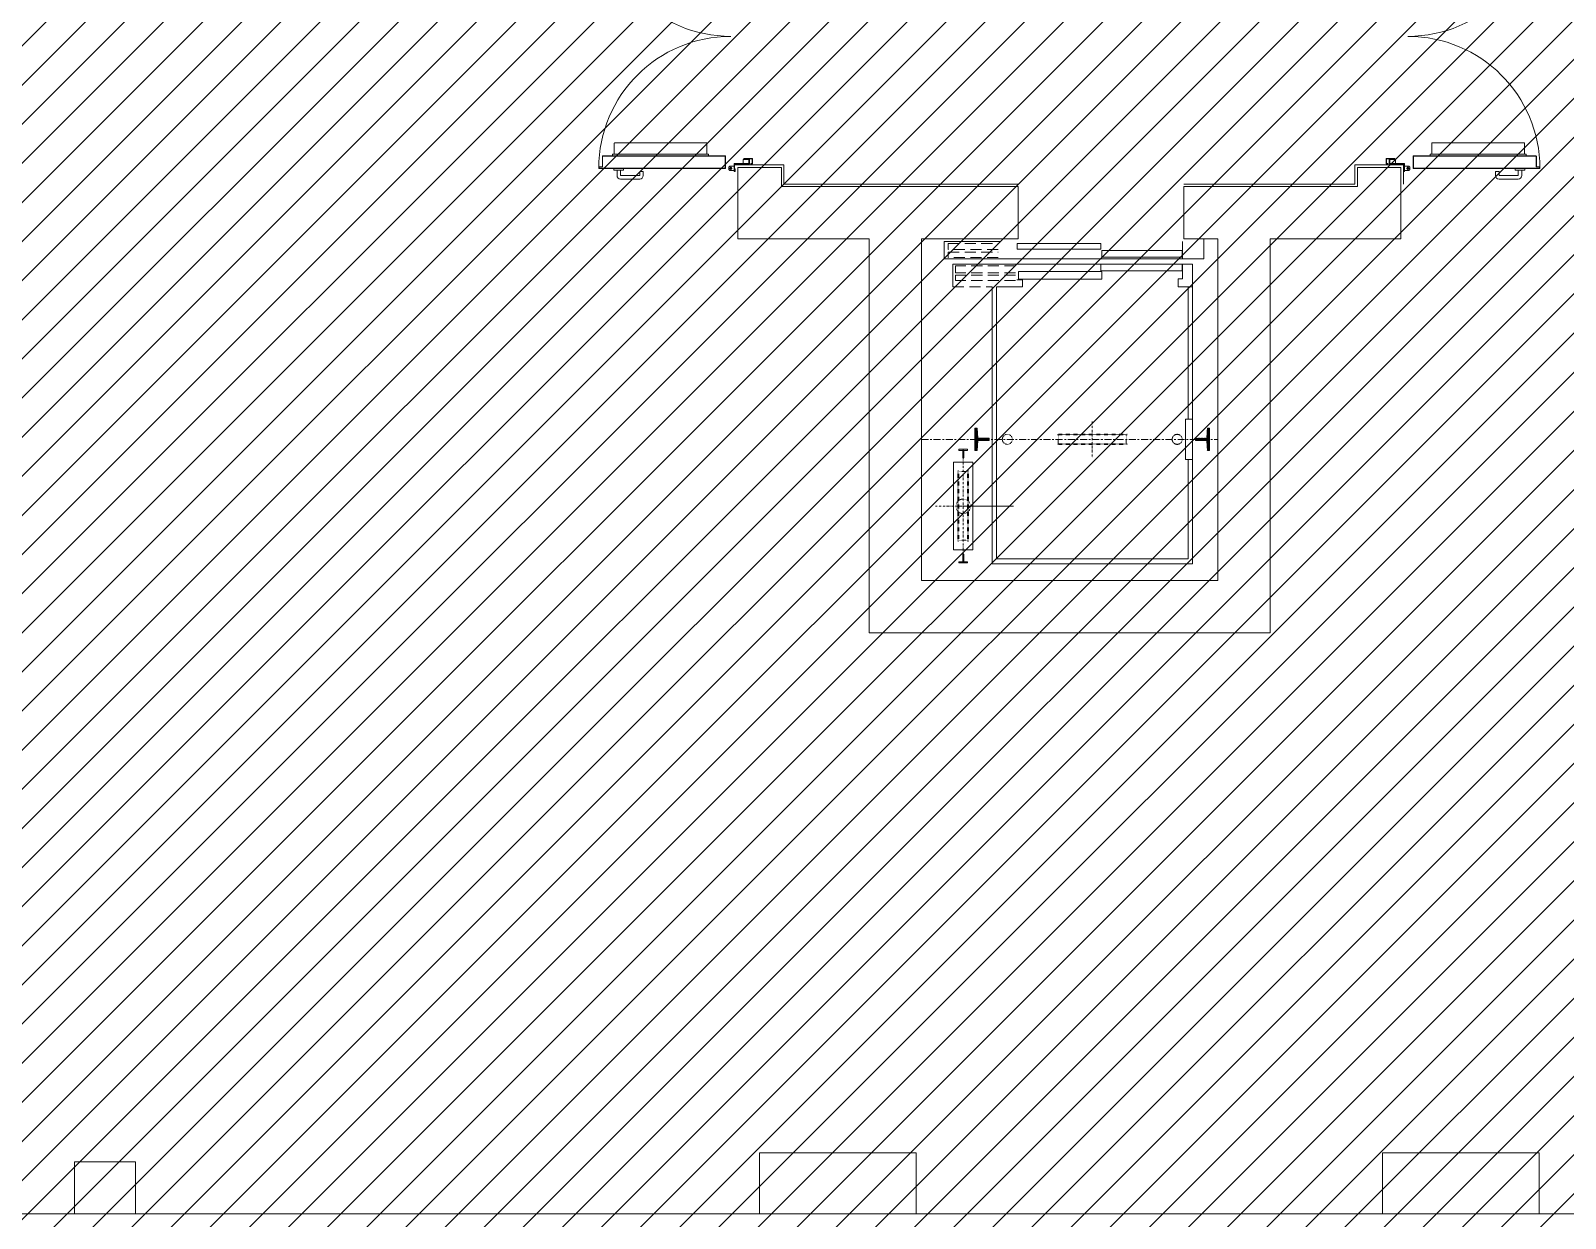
# Model space of a CAD drawing. Header units: millimetres. Extents: x 8265 to 78888, y 1905 to 34251.
# Drawn here: x 42395 to 43275, y 29681 to 30363 of the extents above; entities that cross this region are included whole.
import ezdxf

# ---------------------------------------------------------------- set-up
doc = ezdxf.new("R2010")
doc.units = ezdxf.units.MM
for name, pattern in [('CENTER', [7, 4, -1, 1, -1]), ('DASHDOT', [2.35, 1.25, -0.5, 0.1, -0.5]), ('DASHED3', [0.2, -0.1, 0.1]), ('HIDDEN', [9.525, 6.35, -3.175])]:
    doc.linetypes.add(name, pattern=pattern)
for name, color, linetype, lineweight in [('410_STRUTTURE_001-AM_0', 7, 'Continuous', 0), ('420_MURATURE_001-AM_0', 4, 'Continuous', 0), ('436_INTONACO_001-AM_0', 8, 'Continuous', 0), ('441_SERRAMENTI_001-AM_0', 1, 'Continuous', 0), ('443_GRIGLIE_AERAZIONE_001-AM_0', 6, 'Continuous', 0), ('448_RAMPE_SCALE_ASCENS_001-AM_0', 216, 'Continuous', 0), ('490_CAMPITURE_001-AM_0', 9, 'Continuous', 0)]:
    doc.layers.add(name, color=color, linetype=linetype, lineweight=lineweight)
pattern_1 = [(225, (53300.2911, 37039.97374), (0.35355339, -0.35355339), []), (315, (53300.2911, 37039.97374), (0.35355339, 0.35355339), [])]

msp = doc.modelspace()

# ---------------------------------------------------------------- hatches: boundary and pattern name
at = {"layer": '448_RAMPE_SCALE_ASCENS_001-AM_0', "linetype": 'Continuous'}
h = msp.add_hatch(dxfattribs=at)
h.set_pattern_fill('ANSI37', color=256, scale=0.15748, style=0)
h.set_pattern_definition(pattern_1)
edge = h.paths.add_edge_path()
edge.add_line((42937.71, 30134.84), (42936.41, 30134.84))
edge.add_line((42936.41, 30134.84), (42936.41, 30128.49))
edge.add_line((42936.41, 30128.49), (42944.51, 30128.49))
edge.add_line((42944.51, 30128.49), (42944.51, 30129.11))
edge.add_line((42944.51, 30129.11), (42938.01, 30129.11))
edge.add_line((42938, 30129.11), (42937.71, 30134.84))
h = msp.add_hatch(dxfattribs=at)
h.set_pattern_fill('ANSI37', color=256, scale=0.15748, style=0)
h.set_pattern_definition(pattern_1)
edge = h.paths.add_edge_path()
edge.add_line((43064.13, 30128.49), (43071.06, 30128.49))
edge.add_line((43071.06, 30128.49), (43071.06, 30134.84))
edge.add_line((43071.06, 30134.84), (43069.76, 30134.84))
edge.add_line((43069.76, 30134.84), (43069.47, 30129.11))
edge.add_line((43069.47, 30129.11), (43062.96, 30129.11))
edge.add_line((43062.96, 30129.11), (43062.96, 30128.49))
edge.add_line((43062.96, 30128.49), (43064.13, 30128.49))
h = msp.add_hatch(dxfattribs=at)
h.set_pattern_fill('ANSI37', color=256, scale=0.15748, style=0)
h.set_pattern_definition(pattern_1)
edge = h.paths.add_edge_path()
edge.add_line((42936.41, 30128.49), (42936.41, 30122.14))
edge.add_line((42936.41, 30122.14), (42937.71, 30122.14))
edge.add_line((42937.71, 30122.14), (42938, 30127.86))
edge.add_line((42938.01, 30127.86), (42944.51, 30127.86))
edge.add_line((42944.51, 30127.86), (42944.51, 30128.49))
edge.add_line((42944.51, 30128.49), (42936.41, 30128.49))
h = msp.add_hatch(dxfattribs=at)
h.set_pattern_fill('ANSI37', color=256, scale=0.15748, style=0)
h.set_pattern_definition(pattern_1)
edge = h.paths.add_edge_path()
edge.add_line((43062.96, 30128.49), (43062.96, 30127.86))
edge.add_line((43062.96, 30127.86), (43069.46, 30127.86))
edge.add_line((43069.47, 30127.86), (43069.76, 30122.14))
edge.add_line((43069.76, 30122.14), (43071.06, 30122.14))
edge.add_line((43071.06, 30122.14), (43071.06, 30128.49))
edge.add_line((43071.06, 30128.49), (43064.13, 30128.49))
edge.add_line((43064.13, 30128.49), (43062.96, 30128.49))
at = {"layer": '490_CAMPITURE_001-AM_0'}
h = msp.add_hatch(dxfattribs=at)
h.set_pattern_fill('ANSI31', color=256, scale=5, style=0)
h.set_pattern_definition([(45, (40217.233, 29483.987), (-11.22532, 11.22532), [])])
h.paths.add_polyline_path([(43997.23, 30893.99), (43907.23, 30893.99), (43907.23, 31073.99), (40307.23, 31073.99), (40307.23, 30893.99), (40217.23, 30893.99), (40217.23, 29663.99), (40307.23, 29663.99), (40307.23, 29483.99), (43907.23, 29483.99), (43907.23, 29663.99), (43997.23, 29663.99)])

# ---------------------------------------------------------------- linework, layer by layer
at = {"layer": '410_STRUTTURE_001-AM_0'}
for points in [[(42812.73, 29683.99), (42902.73, 29683.99), (42902.73, 29718.99), (42812.73, 29718.99)], [(43170.23, 29718.99), (43260.23, 29718.99), (43260.23, 29683.99), (43170.23, 29683.99)], [(42454.73, 29713.99), (42419.73, 29713.99), (42419.73, 29683.99), (42454.73, 29683.99)]]:
    msp.add_lwpolyline(points, close=True, dxfattribs=at)
at = {"layer": '420_MURATURE_001-AM_0', "extrusion": (0, 0, -1)}
for p, q in [((42825.33, 30284.49), (42800.33, 30284.49)), ((43155.83, 30284.49), (43180.83, 30284.49))]:
    msp.add_line(p, q, dxfattribs=at)
at = {"layer": '420_MURATURE_001-AM_0'}
for p, q in [((42800.33, 30243.49), (42800.33, 30284.49)), ((42825.33, 30273.49), (42825.33, 30284.49)), ((43155.83, 30273.49), (43155.83, 30284.49)), ((43180.83, 30243.49), (43180.83, 30284.49)), ((42825.33, 30273.49), (42961.23, 30273.49)), ((42961.23, 30243.49), (42961.23, 30273.49)), ((43056.23, 30273.49), (43056.23, 30243.49)), ((43056.23, 30273.49), (43155.83, 30273.49)), ((42800.33, 30243.49), (42875.73, 30243.49)), ((42875.73, 30243.49), (42875.73, 30017.49)), ((42875.73, 30243.49), (42875.73, 30017.49)), ((42905.73, 30243.49), (42905.73, 30047.49)), ((42905.73, 30243.49), (42961.23, 30243.49)), ((43056.23, 30243.49), (43075.73, 30243.49)), ((43075.73, 30243.49), (43075.73, 30047.49)), ((43105.73, 30243.49), (43105.73, 30017.49)), ((43105.73, 30243.49), (43180.83, 30243.49)), ((43075.73, 30047.49), (42905.73, 30047.49)), ((42875.73, 30017.49), (43105.73, 30017.49))]:
    msp.add_line(p, q, dxfattribs=at)
at = {"layer": '436_INTONACO_001-AM_0', "extrusion": (0, 0, -1)}
for p, q in [((42826.83, 30285.99), (42798.83, 30285.99)), ((43154.33, 30285.99), (43182.33, 30285.99))]:
    msp.add_line(p, q, dxfattribs=at)
at = {"layer": '436_INTONACO_001-AM_0'}
for p, q in [((42826.83, 30274.99), (42826.83, 30285.99)), ((43154.33, 30274.99), (43154.33, 30285.99)), ((42961.23, 30274.99), (42826.83, 30274.99)), ((43056.23, 30274.99), (43154.33, 30274.99))]:
    msp.add_line(p, q, dxfattribs=at)
at = {"layer": '441_SERRAMENTI_001-AM_0', "extrusion": (0, 0, -1)}
for p, q in [((42729.46, 30298.39), (42729.46, 30292.09)), ((42782.42, 30298.59), (42729.66, 30298.59)), ((42782.62, 30298.39), (42782.62, 30292.09)), ((43198.55, 30298.39), (43198.55, 30292.09)), ((43198.75, 30298.59), (43251.51, 30298.59)), ((43251.71, 30298.39), (43251.71, 30292.09)), ((42722.64, 30290.89), (42722.64, 30284.98)), ((42722.79, 30290.89), (42722.79, 30284.98)), ((42793.13, 30291.09), (42722.84, 30291.09)), ((42793.13, 30290.94), (42722.84, 30290.94)), ((42728.46, 30291.89), (42728.46, 30291.09)), ((42783.42, 30292.09), (42728.66, 30292.09)), ((42783.62, 30291.89), (42783.62, 30291.09)), ((42793.18, 30290.89), (42793.18, 30284.19)), ((42793.33, 30290.89), (42793.33, 30284.19)), ((42803.81, 30289.69), (42808.63, 30289.69)), ((42803.81, 30289.69), (42803.81, 30289.09)), ((42808.83, 30289.49), (42808.83, 30286.69)), ((43172.33, 30289.49), (43172.33, 30286.69)), ((43177.36, 30289.69), (43172.53, 30289.69)), ((43177.36, 30289.69), (43177.36, 30289.09)), ((43187.83, 30290.89), (43187.83, 30284.19)), ((43187.98, 30290.89), (43187.98, 30284.19)), ((43188.03, 30291.09), (43258.33, 30291.09)), ((43188.03, 30290.94), (43258.33, 30290.94)), ((43197.55, 30291.89), (43197.55, 30291.09)), ((43197.75, 30292.09), (43252.51, 30292.09)), ((43252.71, 30291.89), (43252.71, 30291.09)), ((43258.38, 30290.89), (43258.38, 30284.98)), ((43258.53, 30290.89), (43258.53, 30284.98)), ((42720.58, 30284.73), (42720.58, 30284.19)), ((42720.73, 30284.73), (42720.73, 30284.19)), ((42722.59, 30284.93), (42720.78, 30284.93)), ((42722.59, 30284.78), (42720.78, 30284.78)), ((42793.13, 30284.14), (42720.78, 30284.14)), ((42793.13, 30283.99), (42720.78, 30283.99)), ((42729.24, 30283.99), (42729.24, 30283.02)), ((42729.24, 30283.02), (42734.76, 30283.02)), ((42731.06, 30283.02), (42731.06, 30279.84)), ((42733.06, 30283.02), (42733.06, 30279.84)), ((42734.76, 30283.02), (42734.76, 30283.99)), ((42746.06, 30282.2), (42744.06, 30282.2)), ((42744.06, 30282.2), (42744.06, 30279.84)), ((42746.06, 30279.84), (42746.06, 30282.2)), ((42795.73, 30285.24), (42795.23, 30284.74)), ((42795.23, 30284.74), (42795.23, 30283.24)), ((42795.23, 30283.24), (42795.73, 30282.74)), ((42795.53, 30283.99), (42797.13, 30283.99)), ((42795.73, 30285.24), (42798.23, 30285.24)), ((42795.73, 30282.74), (42798.23, 30282.74)), ((42796.33, 30283.19), (42796.33, 30284.79)), ((42798.23, 30286.59), (42798.23, 30282.44)), ((42798.43, 30286.79), (42806.66, 30286.79)), ((42798.43, 30282.54), (42798.63, 30282.54)), ((42798.63, 30282.24), (42798.43, 30282.24)), ((42798.53, 30286.39), (42798.53, 30282.64)), ((42798.53, 30283.74), (42798.83, 30283.74)), ((42798.53, 30282.64), (42798.53, 30283.74)), ((42798.63, 30286.49), (42806.86, 30286.49)), ((42798.83, 30282.44), (42798.83, 30283.74)), ((42803.43, 30287.09), (42803.43, 30288.79)), ((42803.73, 30289.09), (42803.81, 30289.09)), ((42803.81, 30289.39), (42808.43, 30289.39)), ((42803.81, 30289.09), (42806.66, 30289.09)), ((42806.76, 30288.99), (42806.76, 30286.89)), ((42807.06, 30289.19), (42807.06, 30286.69)), ((42807.76, 30286.79), (42807.76, 30286.49)), ((42807.76, 30286.79), (42808.43, 30286.79)), ((42807.76, 30286.49), (42808.63, 30286.49)), ((42808.53, 30289.29), (42808.53, 30286.89)), ((43173.41, 30286.49), (43172.53, 30286.49)), ((43172.63, 30289.29), (43172.63, 30286.89)), ((43177.36, 30289.39), (43172.73, 30289.39)), ((43173.41, 30286.79), (43172.73, 30286.79)), ((43173.41, 30286.79), (43173.41, 30286.49)), ((43174.11, 30289.19), (43174.11, 30286.69)), ((43182.53, 30286.49), (43174.31, 30286.49)), ((43174.41, 30288.99), (43174.41, 30286.89)), ((43177.36, 30289.09), (43174.51, 30289.09)), ((43182.73, 30286.79), (43174.51, 30286.79)), ((43177.43, 30289.09), (43177.36, 30289.09)), ((43177.73, 30287.09), (43177.73, 30288.79)), ((43182.63, 30283.74), (43182.33, 30283.74)), ((43182.33, 30282.44), (43182.33, 30283.74)), ((43182.73, 30282.54), (43182.53, 30282.54)), ((43182.53, 30282.24), (43182.73, 30282.24)), ((43182.63, 30286.39), (43182.63, 30282.64)), ((43182.63, 30282.64), (43182.63, 30283.74)), ((43182.93, 30286.59), (43182.93, 30282.44)), ((43185.43, 30285.24), (43182.93, 30285.24)), ((43185.43, 30282.74), (43182.93, 30282.74)), ((43185.63, 30283.99), (43184.03, 30283.99)), ((43184.83, 30283.19), (43184.83, 30284.79)), ((43185.43, 30285.24), (43185.93, 30284.74)), ((43185.93, 30283.24), (43185.43, 30282.74)), ((43185.93, 30284.74), (43185.93, 30283.24)), ((43188.03, 30284.14), (43260.38, 30284.14)), ((43188.03, 30283.99), (43260.38, 30283.99)), ((43235.11, 30279.84), (43235.11, 30282.2)), ((43235.11, 30282.2), (43237.11, 30282.2)), ((43237.11, 30282.2), (43237.11, 30279.84)), ((43246.41, 30283.02), (43246.41, 30283.99)), ((43251.93, 30283.02), (43246.41, 30283.02)), ((43248.11, 30283.02), (43248.11, 30279.84)), ((43250.11, 30283.02), (43250.11, 30279.84)), ((43251.93, 30283.99), (43251.93, 30283.02)), ((43258.58, 30284.93), (43260.38, 30284.93)), ((43258.58, 30284.78), (43260.38, 30284.78)), ((43260.43, 30284.73), (43260.43, 30284.19)), ((43260.58, 30284.73), (43260.58, 30284.19)), ((42744.06, 30279.84), (42733.06, 30279.84)), ((42733.06, 30277.84), (42744.06, 30277.84)), ((43237.11, 30279.84), (43248.11, 30279.84)), ((43248.11, 30277.84), (43237.11, 30277.84))]:
    msp.add_line(p, q, dxfattribs=at)
at = {"layer": '441_SERRAMENTI_001-AM_0'}
msp.add_line((43182.33, 30274.99), (43182.33, 30285.99), dxfattribs=at)
at = {"layer": '441_SERRAMENTI_001-AM_0', "extrusion": (0, 0, -1)}
for centre in [(-42796.33, 30283.99, -3.1), (-43184.83, 30283.99, -3.1)]:
    msp.add_circle(centre, 0.6, dxfattribs=at)
at = {"layer": '441_SERRAMENTI_001-AM_0'}
for centre, start, end in [((42796.33, 30435.49, 3.1), 180, 270), ((43184.83, 30435.49, 3.1), 270, 0), ((42796.33, 30283.99, 3.1), 90, 180), ((43184.83, 30283.99, 3.1), 0, 90)]:
    msp.add_arc(centre, 75.75, start, end, dxfattribs=at)
at = {"layer": '441_SERRAMENTI_001-AM_0', "extrusion": (0, 0, -1)}
for centre, radius, start, end in [((-42729.66, 30298.39, -3.1), 0.2, 0, 90), ((-42782.42, 30298.39, -3.1), 0.2, 90, 180), ((-43198.75, 30298.39, -3.1), 0.2, 0, 90), ((-43251.51, 30298.39, -3.1), 0.2, 90, 180), ((-42722.84, 30290.89, -3.1), 0.2, 0, 90), ((-42722.84, 30290.89, -3.1), 0.05, 0, 90), ((-42728.66, 30291.89, -3.1), 0.2, 0, 90), ((-42783.42, 30291.89, -3.1), 0.2, 90, 180), ((-42793.13, 30290.89, -3.1), 0.2, 90, 180), ((-42793.13, 30290.89, -3.1), 0.05, 90, 180), ((-42808.63, 30289.49, -3.1), 0.2, 90, 180), ((-43172.53, 30289.49, -3.1), 0.2, 0, 90), ((-43188.03, 30290.89, -3.1), 0.2, 0, 90), ((-43188.03, 30290.89, -3.1), 0.05, 0, 90), ((-43197.75, 30291.89, -3.1), 0.2, 0, 90), ((-43252.51, 30291.89, -3.1), 0.2, 90, 180), ((-43258.33, 30290.89, -3.1), 0.2, 90, 180), ((-43258.33, 30290.89, -3.1), 0.05, 90, 180), ((-42720.78, 30284.73, -3.1), 0.2, 0, 90), ((-42720.78, 30284.19, -3.1), 0.2, 270, 0), ((-42720.78, 30284.73, -3.1), 0.05, 0, 90), ((-42720.78, 30284.19, -3.1), 0.05, 270, 360), ((-42722.59, 30284.98, -3.1), 0.2, 180, 270), ((-42722.59, 30284.98, -3.1), 0.05, 180, 270), ((-42793.13, 30284.19, -3.1), 0.2, 180, 270), ((-42793.13, 30284.19, -3.1), 0.05, 180, 270), ((-42798.43, 30286.59, -3.1), 0.2, 0, 90), ((-42798.43, 30282.44, -3.1), 0.2, 270, 0), ((-42798.43, 30282.64, -3.1), 0.1, 180, 270), ((-42798.63, 30286.39, -3.1), 0.1, 0, 90), ((-42798.63, 30282.64, -3.1), 0.1, 270, 0), ((-42798.63, 30282.44, -3.1), 0.2, 180, 270), ((-42803.73, 30288.79, -3.1), 0.3, 0, 90), ((-42803.73, 30287.09, -3.1), 0.3, 270, 0), ((-42806.66, 30288.99, -3.1), 0.1, 90, 180), ((-42806.66, 30286.89, -3.1), 0.1, 180, 270), ((-42806.86, 30289.19, -3.1), 0.2, 90, 180), ((-42806.86, 30286.69, -3.1), 0.2, 180, 270), ((-42807.53, 30286.24, -3.1), 0.37, 137.46993, 222.53007), ((-42808.43, 30289.29, -3.1), 0.1, 90, 180), ((-42808.43, 30286.89, -3.1), 0.1, 180, 270), ((-42808.87, 30286.24, -3.1), 0.37, 317.46993, 42.53007), ((-42808.63, 30286.69, -3.1), 0.2, 180, 270), ((-43172.53, 30286.69, -3.1), 0.2, 270, 0), ((-43172.3, 30286.24, -3.1), 0.37, 137.46993, 222.53007), ((-43172.73, 30289.29, -3.1), 0.1, 0, 90), ((-43172.73, 30286.89, -3.1), 0.1, 270, 0), ((-43173.63, 30286.24, -3.1), 0.37, 317.46993, 42.53007), ((-43174.31, 30289.19, -3.1), 0.2, 0, 90), ((-43174.31, 30286.69, -3.1), 0.2, 270, 0), ((-43174.51, 30288.99, -3.1), 0.1, 0, 90), ((-43174.51, 30286.89, -3.1), 0.1, 270, 0), ((-43177.43, 30288.79, -3.1), 0.3, 90, 180), ((-43177.43, 30287.09, -3.1), 0.3, 180, 270), ((-43182.53, 30282.44, -3.1), 0.2, 270, 0), ((-43182.53, 30286.39, -3.1), 0.1, 90, 180), ((-43182.53, 30282.64, -3.1), 0.1, 180, 270), ((-43182.73, 30282.64, -3.1), 0.1, 270, 0), ((-43182.73, 30286.59, -3.1), 0.2, 90, 180), ((-43182.73, 30282.44, -3.1), 0.2, 180, 270), ((-43188.03, 30284.19, -3.1), 0.2, 270, 0), ((-43188.03, 30284.19, -3.1), 0.05, 270, 0), ((-43258.58, 30284.98, -3.1), 0.2, 270, 0), ((-43258.58, 30284.98, -3.1), 0.05, 270, 0), ((-43260.38, 30284.73, -3.1), 0.2, 90, 180), ((-43260.38, 30284.73, -3.1), 0.05, 90, 180), ((-43260.38, 30284.19, -3.1), 0.2, 180, 270), ((-43260.38, 30284.19, -3.1), 0.05, 180, 270), ((-42733.06, 30279.84, -3.1), 2, 270, 0), ((-42744.06, 30279.84, -3.1), 2, 180, 270), ((-43237.11, 30279.84, -3.1), 2, 270, 0), ((-43248.11, 30279.84, -3.1), 2, 180, 270)]:
    msp.add_arc(centre, radius, start, end, dxfattribs=at)
at = {"layer": '443_GRIGLIE_AERAZIONE_001-AM_0'}
msp.add_lwpolyline([(44002.31, 29684), (44002.33, 29382.97), (39812.17, 29383.93), (39812.17, 29683.99)], close=True, dxfattribs=at)
at = {"layer": '448_RAMPE_SCALE_ASCENS_001-AM_0', "linetype": 'Continuous'}
for p, q in [((42949.73, 30241.99), (42918.73, 30241.99)), ((42949.73, 30241.99), (42950.73, 30241.99)), ((43008.73, 30240.79), (42960.73, 30240.79)), ((42960.73, 30240.79), (42960.73, 30237.59)), ((42960.73, 30237.59), (43008.73, 30237.59)), ((43008.73, 30237.59), (43008.73, 30240.79)), ((43055.23, 30236.84), (43009.13, 30236.84)), ((43009.13, 30236.84), (43009.13, 30233.04)), ((43055.23, 30233.04), (43055.23, 30236.84)), ((42923.73, 30228.99), (42945.23, 30228.99)), ((43008.63, 30228.99), (43055.23, 30228.99)), ((43008.63, 30225.09), (43008.63, 30228.99)), ((43009.13, 30233.04), (43055.23, 30233.04)), ((43055.23, 30228.99), (43055.23, 30225.09)), ((42961.43, 30220.34), (42961.43, 30224.74)), ((42961.43, 30224.74), (43009.23, 30224.74)), ((43009.23, 30220.34), (42961.43, 30220.34)), ((42963.43, 30220.34), (42983.43, 30220.34)), ((43055.23, 30225.09), (43008.63, 30225.09)), ((43009.23, 30224.54), (43009.23, 30220.34)), ((42946.23, 30215.99), (42946.23, 30056.99)), ((42948.73, 30215.99), (42948.73, 30059.99)), ((43061.23, 30215.99), (43061.23, 30056.99)), ((42927.19, 30122.78), (42932.19, 30122.78)), ((42927.19, 30122.18), (42927.19, 30122.78)), ((42929.39, 30122.18), (42927.19, 30122.18)), ((42929.39, 30117.83), (42929.39, 30122.18)), ((42929.99, 30117.83), (42929.99, 30122.18)), ((42929.99, 30122.18), (42932.19, 30122.18)), ((42932.19, 30122.18), (42932.19, 30122.78)), ((42924.19, 30115.33), (42935.19, 30115.33)), ((42924.19, 30065.06), (42924.19, 30115.33)), ((42935.19, 30065.06), (42935.19, 30115.33)), ((43058.73, 30116.99), (43058.73, 30059.99)), ((42958.61, 30090.2), (42929.69, 30090.2)), ((42924.19, 30065.06), (42935.19, 30065.06)), ((42929.39, 30062.56), (42929.39, 30058.21)), ((42929.99, 30062.56), (42929.99, 30058.21)), ((42927.19, 30058.21), (42927.19, 30057.61)), ((42929.39, 30058.21), (42927.19, 30058.21)), ((42927.19, 30057.61), (42932.19, 30057.61)), ((42929.99, 30058.21), (42932.19, 30058.21)), ((42932.19, 30058.21), (42932.19, 30057.61)), ((42946.23, 30056.99), (43061.23, 30056.99)), ((43058.73, 30059.99), (42948.73, 30059.99))]:
    msp.add_line(p, q, dxfattribs=at)
at = {"layer": '448_RAMPE_SCALE_ASCENS_001-AM_0'}
for p, q in [((42918.73, 30231.99), (42918.73, 30241.99)), ((43055.43, 30231.99), (43055.43, 30241.99)), ((43067.73, 30243.49), (43067.73, 30231.99)), ((43067.73, 30231.99), (42918.73, 30231.99)), ((43061.23, 30228.99), (42923.73, 30228.99)), ((42923.73, 30228.99), (42923.73, 30215.99)), ((43055.43, 30228.99), (43055.43, 30220.59)), ((43061.23, 30215.99), (43061.23, 30228.99)), ((42963.73, 30219.99), (42960.53, 30219.99)), ((42963.73, 30215.99), (42963.73, 30219.99)), ((43055.43, 30220.59), (43052.93, 30220.59)), ((43052.93, 30220.59), (43052.93, 30215.99)), ((42948.73, 30215.99), (42963.73, 30215.99)), ((43052.93, 30215.99), (43061.23, 30215.99)), ((43058.73, 30215.99), (43058.73, 30139.99)), ((43057.28, 30139.99), (43057.28, 30116.99)), ((43057.28, 30139.99), (43061.26, 30139.99)), ((42937.71, 30134.84), (42936.41, 30134.84)), ((42936.41, 30134.84), (42936.41, 30122.14)), ((42938, 30129.11), (42937.71, 30134.84)), ((43069.47, 30129.11), (43069.76, 30134.84)), ((43069.76, 30134.84), (43071.06, 30134.84)), ((43071.06, 30134.84), (43071.06, 30122.14)), ((42937.71, 30122.14), (42938, 30127.86)), ((42944.51, 30129.11), (42938.01, 30129.11)), ((42938.01, 30127.86), (42944.51, 30127.86)), ((42944.51, 30127.86), (42944.51, 30129.11)), ((43062.96, 30127.86), (43062.96, 30129.11)), ((43069.46, 30127.86), (43062.96, 30127.86)), ((43069.76, 30122.14), (43069.47, 30127.86)), ((42936.41, 30122.14), (42937.71, 30122.14)), ((43057.28, 30116.99), (43061.26, 30116.99)), ((43071.06, 30122.14), (43069.76, 30122.14))]:
    msp.add_line(p, q, dxfattribs=at)
at = {"layer": '448_RAMPE_SCALE_ASCENS_001-AM_0', "linetype": 'HIDDEN'}
for p, q in [((42921.03, 30240.89), (42949.73, 30240.89)), ((42921.03, 30237.39), (42921.03, 30240.89)), ((42949.73, 30237.39), (42921.03, 30237.39)), ((42921.03, 30235.84), (42949.73, 30235.84)), ((42921.03, 30232.84), (42921.03, 30235.84)), ((42949.73, 30232.84), (42921.03, 30232.84)), ((42959.73, 30228.14), (42925.23, 30228.14)), ((42925.23, 30228.14), (42925.23, 30224.04)), ((42959.73, 30224.04), (42925.23, 30224.04)), ((42959.73, 30222.79), (42925.23, 30222.79)), ((42925.23, 30222.79), (42925.23, 30219.59)), ((42959.73, 30219.59), (42925.23, 30219.59)), ((42923.73, 30215.99), (42946.23, 30215.99))]:
    msp.add_line(p, q, dxfattribs=at)
at = {"layer": '448_RAMPE_SCALE_ASCENS_001-AM_0', "linetype": 'DASHED3'}
for p, q in [((42983.76, 30131.49), (42983.76, 30130.99)), ((42983.76, 30131.49), (43023.76, 30131.49)), ((42983.76, 30130.99), (43023.76, 30130.99)), ((42984.26, 30130.99), (42984.26, 30125.99)), ((43023.26, 30130.99), (43023.26, 30125.99)), ((43023.76, 30131.49), (43023.76, 30130.99)), ((42983.76, 30125.99), (42983.76, 30125.49)), ((42983.76, 30125.99), (43023.76, 30125.99)), ((42983.76, 30125.49), (43023.76, 30125.49)), ((43023.76, 30125.99), (43023.76, 30125.49)), ((42926.69, 30110.5), (42926.69, 30070.09)), ((42927.19, 30110.5), (42926.69, 30110.5)), ((42927.19, 30110.5), (42927.19, 30070.09)), ((42932.19, 30110), (42927.19, 30110)), ((42932.19, 30110.5), (42932.19, 30070.09)), ((42932.69, 30110.5), (42932.19, 30110.5)), ((42932.69, 30110.5), (42932.69, 30070.09)), ((42927.19, 30070.09), (42926.69, 30070.09)), ((42932.19, 30070.59), (42927.19, 30070.59)), ((42932.69, 30070.09), (42932.19, 30070.09))]:
    msp.add_line(p, q, dxfattribs=at)
at = {"layer": '448_RAMPE_SCALE_ASCENS_001-AM_0', "linetype": 'DASHDOT'}
for p, q in [((43003.76, 30138.65), (43003.76, 30117.63)), ((42929.69, 30122.78), (42929.69, 30057.61)), ((42929.39, 30117.83), (42929.99, 30117.83)), ((42935.87, 30090.2), (42913.69, 30090.2)), ((42929.39, 30062.56), (42929.99, 30062.56))]:
    msp.add_line(p, q, dxfattribs=at)
at = {"layer": '448_RAMPE_SCALE_ASCENS_001-AM_0', "linetype": 'CENTER'}
msp.add_line((42905.73, 30128.49), (43075.73, 30128.49), dxfattribs=at)
at = {"layer": '448_RAMPE_SCALE_ASCENS_001-AM_0', "linetype": 'DASHED3'}
for centre, radius in [((42954.99, 30128.49, 3.1), 2.88), ((43052.45, 30128.49, 3.1), 2.88), ((42929.69, 30090.06, 3.1), 4.19)]:
    msp.add_circle(centre, radius, dxfattribs=at)

doc.saveas('drawing.dxf')
